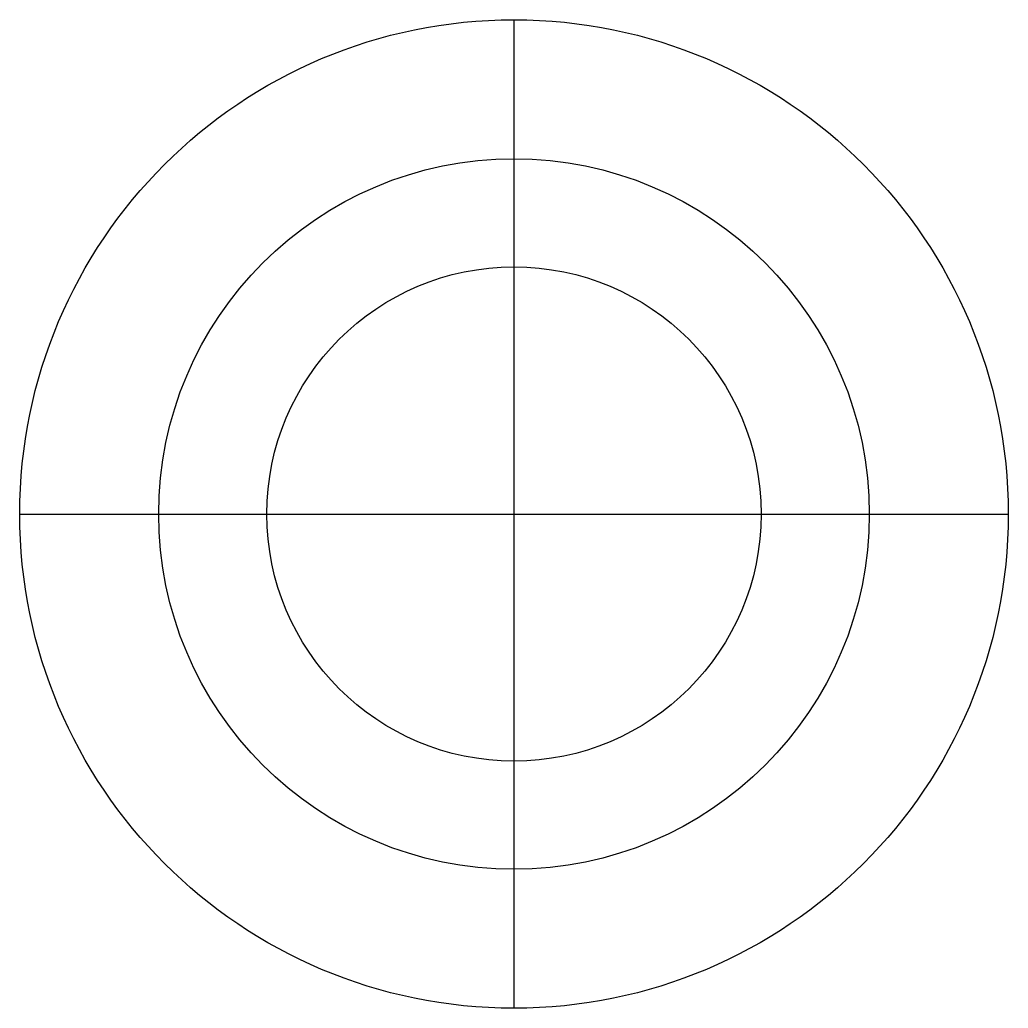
# Model space of a CAD drawing. Header units: millimetres. Extents: x 0 to 64, y 0 to 64.
import ezdxf

# ---------------------------------------------------------------- set-up
doc = ezdxf.new("R2010")
doc.units = ezdxf.units.MM

msp = doc.modelspace()

# ---------------------------------------------------------------- linework, layer by layer
at = {"layer": 'CENTER'}
for p, q in [((32, 0), (32, 64)), ((0, 32), (64, 32))]:
    msp.add_line(p, q, dxfattribs=at)
at = {"layer": 'CUT'}
msp.add_circle((32, 32), 32, dxfattribs=at)
at = {"layer": 'CUT_BORE'}
msp.add_circle((32, 32), 16, dxfattribs=at)
at = {"layer": 'RECESS'}
msp.add_circle((32, 32), 23, dxfattribs=at)

doc.saveas('drawing.dxf')
